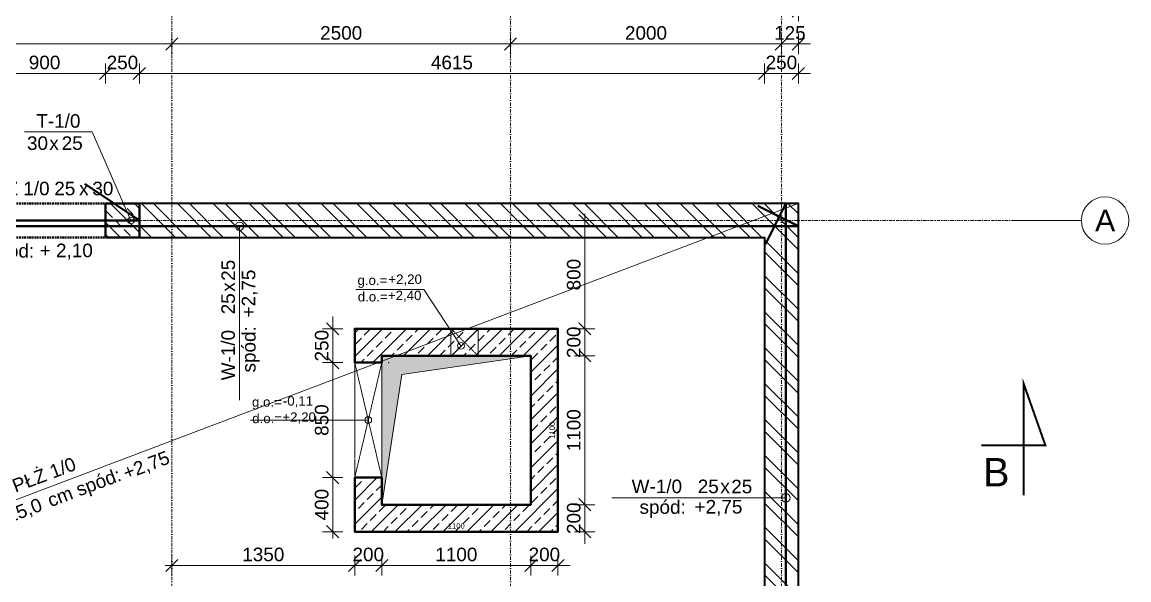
# Model space of a CAD drawing. Header units: millimetres. Extents: x 647 to 146539, y -131215 to 59.
# Drawn here: x 13402 to 21573, y -48052 to -43930 of the extents above; entities that cross this region are included whole.
import ezdxf
from ezdxf.enums import TextEntityAlignment as Align

# ---------------------------------------------------------------- set-up
doc = ezdxf.new("R2010")
doc.units = ezdxf.units.MM
for name, pattern in [('DASHDOT', [1, 0.5, -0.25, 0, -0.25]), ('DASHED', [0.75, 0.5, -0.25]), ('DASHED2', [0.375, 0.25, -0.125])]:
    doc.linetypes.add(name, pattern=pattern)
doc.layers.get('Defpoints').update_dxf_attribs({"color": 2, "lineweight": 50})
for name, color, linetype, lineweight in [('G-Bloki', 221, 'Continuous', 5), ('G-Cienka', 4, 'Continuous', 9), ('G-Elementy konstrukcyjne', 1, 'Continuous', 40), ('G-Kreskowanie', 9, 'Continuous', 5), ('G-Opisy', 2, 'Continuous', 18), ('G-Osie', 6, 'DASHDOT', 9), ('G-Otwory', 6, 'Continuous', 15), ('G-Przerywana', 8, 'DASHED', 15), ('G-Wymiary', 4, 'Continuous', 9), ('G-Ściana nośna', 3, 'Continuous', 35)]:
    doc.layers.add(name, color=color, linetype=linetype, lineweight=lineweight)
doc.layers.add('G-Bloki niewidoczna', color=7, linetype='Continuous', plot=False)
doc.styles.add('Arial-GG', font='arial.ttf')
doc.dimstyles.new('e-cad_1_50_[mm]', dxfattribs={"dimscale": 50, "dimtxt": 2, "dimasz": 1.8, "dimexe": 1.5, "dimexo": 0, "dimgap": 0.6, "dimtad": 1, "dimdec": 1, "dimrnd": 1, "dimtxsty": 'Arial-GG', "dimblk": 'OBLIQUE', "dimcen": 0, "dimdle": 1, "dimclrd": 4, "dimclre": 4, "dimclrt": 7, "dimadec": 1, "dimazin": 0, "dimtfac": 1, "dimtdec": 1, "dimtix": 1, "dimtmove": 0, "dimatfit": 2, "dimfxl": 1.5, "dimfxlon": 1, "dimlwd": -1, "dimlwe": -1, "dimarcsym": 0})
doc.dimstyles.new('W-1 do 50-GG mm', dxfattribs={"dimscale": 50, "dimtxt": 2, "dimasz": 1.8, "dimexe": 1.5, "dimexo": 0, "dimgap": 0.6, "dimtad": 1, "dimdec": 1, "dimrnd": 1, "dimtxsty": 'Arial-GG', "dimblk": 'OBLIQUE', "dimcen": 0, "dimdle": 1, "dimclrd": 4, "dimclre": 4, "dimclrt": 7, "dimadec": 1, "dimazin": 0, "dimtfac": 1, "dimtdec": 1, "dimtix": 1, "dimtmove": 0, "dimatfit": 2, "dimfxl": 1.5, "dimfxlon": 1, "dimlwd": -1, "dimlwe": -1, "dimarcsym": 0})

# ---------------------------------------------------------------- blocks, each defined once
blk = doc.blocks.new('*U126')
at = {"layer": 'G-Cienka', "ltscale": 0.8}
blk.add_lwpolyline([(490.2, 0), (0, 0)], dxfattribs=at)
blk.add_circle((665.2, 0), 175, dxfattribs=at)
at = {"layer": 'G-Opisy', "ltscale": 0.8, "style": 'Arial-GG'}
blk.add_attdef('OS', text='', height=160, dxfattribs=at).set_placement((681.9, 0), align=Align.MIDDLE_CENTER)
blk = doc.blocks.new('_Oblique')
at = {"color": 0, "linetype": 'ByBlock', "lineweight": -2}
blk.add_line((-0.5, -0.5), (0.5, 0.5), dxfattribs=at)
blk = doc.blocks.new('*D413')
at = {"layer": 'Defpoints', "color": 0, "ltscale": 2, "transparency": 16777216}
for p in [(11007.5, -43670.7), (20732.5, -49964.4), (10720.7, -52630.9), (9282.5, -52826.9), (11007.5, -54268.1)]:
    blk.add_point(p, dxfattribs=at)
at = {"layer": 'G-Wymiary', "color": 4, "ltscale": 2, "transparency": 16777216}
blk.add_arc((11007.5, -52395.7), 370.9, 194.03624, 270, dxfattribs=at)
at = {"layer": 'G-Wymiary', "color": 4, "ltscale": 2, "transparency": 16777216, "xscale": 90, "yscale": 90, "zscale": 90, "rotation": 104.0362434679265}
blk.add_blockref('_Oblique', (10647.7, -52485.6), dxfattribs=at)
at = {"layer": 'G-Wymiary', "color": 4, "ltscale": 2, "transparency": 16777216, "xscale": 90, "yscale": 90, "zscale": 90}
blk.add_blockref('_Oblique', (11007.5, -52766.6), dxfattribs=at)
at = {"layer": 'G-Wymiary', "color": 7, "ltscale": 2, "transparency": 16777216, "insert": (10834.7, -52617), "char_height": 100, "attachment_point": 5, "rotation": 322.01812, "style": 'Arial-GG'}
blk.add_mtext('76,0°', dxfattribs=at)
blk = doc.blocks.new('*D414')
at = {"layer": 'Defpoints', "color": 0, "ltscale": 2, "transparency": 16777216}
for p in [(17007.5, -43670.7), (20732.5, -49964.4), (17423.5, -51497), (9282.5, -52826.9), (17007.5, -54268.1)]:
    blk.add_point(p, dxfattribs=at)
at = {"layer": 'G-Wymiary', "color": 4, "ltscale": 2, "transparency": 16777216}
blk.add_arc((17007.5, -50895.7), 731.1, 270, 14.03624, dxfattribs=at)
at = {"layer": 'G-Wymiary', "color": 4, "ltscale": 2, "transparency": 16777216, "xscale": 90, "yscale": 90, "zscale": 90}
for p, rotation in [((17716.8, -50718.4), 104.0362434679266), ((17007.5, -51626.8), 180)]:
    blk.add_blockref('_Oblique', p, dxfattribs=dict(at, rotation=rotation))
at = {"layer": 'G-Wymiary', "color": 7, "ltscale": 2, "transparency": 16777216, "insert": (17512.8, -51290.2), "char_height": 100, "attachment_point": 5, "rotation": 52.01812, "style": 'Arial-GG'}
blk.add_mtext('104,0°', dxfattribs=at)
blk = doc.blocks.new('*D242')
at = {"layer": 'Defpoints', "color": 0, "ltscale": 2, "transparency": 16777216}
blk.add_point((188.2, 125), dxfattribs=at)
blk.add_point((188.2, 125), dxfattribs=at)
blk.add_point((188.2, 125), dxfattribs=at)
at = {"layer": 'G-Opisy', "color": 4, "ltscale": 2, "transparency": 16777216}
for p, q in [((-98, 780.9), (-598, 780.9)), ((188.2, 125), (-98, 780.9))]:
    blk.add_line(p, q, dxfattribs=at)
blk = doc.blocks.new('_None')
blk = doc.blocks.new('*U116')
at = {"layer": 'G-Opisy', "const_width": 15}
blk.add_lwpolyline([(0, -369.1), (0, 456.7), (160.8, 0), (-313, 0)], dxfattribs=at)
at = {"layer": 'G-Opisy', "style": 'Arial-GG'}
blk.add_attdef('OZNACZENIE_PRZEKROJU', text='', height=210, dxfattribs=at).set_placement((-201.9, -198.3, -15), align=Align.MIDDLE_CENTER)
blk = doc.blocks.new('*U236')
at = {"layer": 'G-Elementy konstrukcyjne', "linetype": 'DASHED2', "ltscale": 50}
for p, q in [((0, 250), (900, 250)), ((0, 0), (900, 0))]:
    blk.add_line(p, q, dxfattribs=at)
at = {"layer": 'G-Elementy konstrukcyjne', "ltscale": 200}
for p, q in [((0, 0), (0, 250)), ((900, 0), (900, 250))]:
    blk.add_line(p, q, dxfattribs=at)
blk.add_lwpolyline([(746.8, 395), (1150, 125), (-250, 125), (150, -145)], dxfattribs=at)
at = {"layer": 'G-Opisy', "ltscale": 2, "char_height": 100, "width": 463.906, "style": 'Arial-GG'}
for s, insert, attachment_point in [('x', (740.1, 311.7), 8), ('spód:', (373.6, -178.8), 9)]:
    blk.add_mtext(s, dxfattribs=dict(at, insert=insert, attachment_point=attachment_point))
at = {"layer": 'G-Opisy', "ltscale": 2, "style": 'Arial-GG'}
for tag, p in [('NAZWA', (487.3, 311.7)), ('SZE', (677.2, 311.7))]:
    blk.add_attdef(tag, text='', height=100, dxfattribs=at).set_placement(p, align=Align.RIGHT)
for tag, p in [('WYS', (802.7, 311.7)), ('SPOD', (414, -146))]:
    blk.add_attdef(tag, p, '', height=100, dxfattribs=at)
blk = doc.blocks.new('*D277')
at = {"layer": 'Defpoints', "color": 0, "ltscale": 2, "transparency": 16777216}
blk.add_point((100, 425), dxfattribs=at)
blk.add_point((100, 425), dxfattribs=at)
blk.add_point((100, 425), dxfattribs=at)
at = {"layer": 'G-Opisy', "color": 4, "ltscale": 2, "transparency": 16777216}
blk.add_line((-769.8, 425), (100, 425), dxfattribs=at)
blk = doc.blocks.new('*D275')
at = {"layer": 'Defpoints', "color": 0, "ltscale": 2, "transparency": 16777216}
blk.add_point((73.8, 74.1), dxfattribs=at)
blk.add_point((73.8, 74.1), dxfattribs=at)
blk.add_point((73.8, 74.1), dxfattribs=at)
at = {"layer": 'G-Opisy', "color": 4, "ltscale": 2, "transparency": 16777216}
for p, q in [((-201.5, 490.5), (-701.5, 490.5)), ((73.8, 74.1), (-201.5, 490.5))]:
    blk.add_line(p, q, dxfattribs=at)
blk = doc.blocks.new('*D228')
at = {"layer": 'Defpoints', "color": 0, "ltscale": 2, "transparency": 16777216}
for p in [(0, -1100), (1100, -1100), (1100, -1289.4)]:
    blk.add_point(p, dxfattribs=at)
at = {"layer": 'G-Bloki niewidoczna', "color": 1, "ltscale": 2, "transparency": 16777216, "insert": (550, -1257), "char_height": 40, "attachment_point": 5, "style": 'Arial-GG'}
blk.add_mtext('1100', dxfattribs=at)
blk = doc.blocks.new('*D229')
at = {"layer": 'Defpoints', "color": 0, "ltscale": 2, "transparency": 16777216}
for p in [(1100, 0), (1290.6, 0), (1100, -1100)]:
    blk.add_point(p, dxfattribs=at)
at = {"layer": 'G-Bloki niewidoczna', "color": 1, "ltscale": 2, "transparency": 16777216, "insert": (1258.2, -550), "char_height": 40, "attachment_point": 5, "rotation": 90, "style": 'Arial-GG'}
blk.add_mtext('1100', dxfattribs=at)
blk = doc.blocks.new('*U154')
at = {"layer": 'G-Cienka'}
blk.add_line((-33.1, 0), (-1285.5, 0), dxfattribs=at)
at = {"layer": 'G-Cienka', "ltscale": 2}
blk.add_line((0, 0), (-659.3, 0), dxfattribs=at)
at = {"layer": 'G-Elementy konstrukcyjne'}
blk.add_lwpolyline([(-150, 1874.7), (0, 2174.7), (0, -1075.3), (150, -775.3)], dxfattribs=at)
at = {"layer": 'G-Opisy'}
blk.add_circle((0, 0), 31, dxfattribs=at)
at = {"layer": 'G-Opisy', "color": 2, "char_height": 100, "width": 2920.171, "attachment_point": 1, "style": 'Arial-GG'}
for s, insert in [('\\pi967.79;x', (-1451.7, 134.3)), ('{\\fArial|b0|i0|c0|p34;\\W8.31154;   }\\P{\\fArial|b0|i0|c0|p34;\\W8.27463;   }spód: ', (-2044, 148.9))]:
    blk.add_mtext(s, dxfattribs=dict(at, insert=insert))
at = {"layer": 'G-Opisy', "ltscale": 2, "style": 'Arial-GG'}
for tag, p in [('NAZWA', (-766.3, 34.9)), ('SZE', (-495.4, 34.9))]:
    blk.add_attdef(tag, text='', height=100, dxfattribs=at).set_placement(p, align=Align.RIGHT)
for tag, p in [('WYS', (-403.4, 34.1)), ('SPOD', (-674.1, -115.7))]:
    blk.add_attdef(tag, p, '', height=100, dxfattribs=at)
blk = doc.blocks.new('*U155')
at = {"layer": 'G-Cienka'}
blk.add_line((-33.1, 0), (-1285.5, 0), dxfattribs=at)
at = {"layer": 'G-Cienka', "ltscale": 2}
blk.add_line((0, 0), (-659.3, 0), dxfattribs=at)
at = {"layer": 'G-Elementy konstrukcyjne'}
blk.add_lwpolyline([(-150, 3825), (0, 4125), (0, -4125), (150, -3825)], dxfattribs=at)
at = {"layer": 'G-Opisy'}
blk.add_circle((0, 0), 31, dxfattribs=at)
at = {"layer": 'G-Opisy', "color": 2, "char_height": 100, "width": 2920.171, "attachment_point": 1, "style": 'Arial-GG'}
for s, insert in [('\\pi967.79;x', (-1451.7, 134.3)), ('{\\fArial|b0|i0|c0|p34;\\W8.31154;   }\\P{\\fArial|b0|i0|c0|p34;\\W8.27463;   }spód: ', (-2044, 148.9))]:
    blk.add_mtext(s, dxfattribs=dict(at, insert=insert))
at = {"layer": 'G-Opisy', "ltscale": 2, "style": 'Arial-GG'}
for tag, p in [('NAZWA', (-766.3, 34.9)), ('SZE', (-495.4, 34.9))]:
    blk.add_attdef(tag, text='', height=100, dxfattribs=at).set_placement(p, align=Align.RIGHT)
for tag, p in [('WYS', (-403.4, 34.1)), ('SPOD', (-674.1, -115.7))]:
    blk.add_attdef(tag, p, '', height=100, dxfattribs=at)
blk = doc.blocks.new('*U223')
at = {"layer": 'G-Cienka'}
blk.add_line((8822, 0), (0, 0), dxfattribs=at)
at = {"layer": 'G-Opisy', "insert": (2892.3, -25.4), "char_height": 100, "width": 5302.625, "attachment_point": 5, "style": 'Arial-GG'}
blk.add_mtext('\\Pgr.         cm spód:', dxfattribs=at)
at = {"layer": 'G-Opisy', "ltscale": 2, "style": 'Arial-GG'}
for tag, p in [('NAZWA', (2904.4, 48.5)), ('GR', (2672.6, -144.4))]:
    blk.add_attdef(tag, text='', height=100, dxfattribs=at).set_placement(p, align=Align.CENTER)
at = {"layer": 'G-Opisy', "style": 'Arial-GG'}
blk.add_attdef('SPOD', (3458.5, -151.5), '', height=100, dxfattribs=at)
blk = doc.blocks.new('*D424')
at = {"layer": 'Defpoints', "color": 0, "ltscale": 2, "transparency": 16777216}
for p in [(14507.5, -44091.1), (11007.5, -45270.7), (14507.5, -45270.7)]:
    blk.add_point(p, dxfattribs=at)
at = {"layer": 'G-Wymiary', "color": 4, "ltscale": 2, "transparency": 16777216}
for p, q in [((11007.5, -44166.1), (11007.5, -44016.1)), ((14507.5, -44166.1), (14507.5, -44016.1)), ((10957.5, -44091.1), (14557.5, -44091.1))]:
    blk.add_line(p, q, dxfattribs=at)
at = {"layer": 'G-Wymiary', "color": 4, "ltscale": 2, "transparency": 16777216, "xscale": 90, "yscale": 90, "zscale": 90, "rotation": 180}
blk.add_blockref('_Oblique', (11007.5, -44091.1), dxfattribs=at)
at = {"layer": 'G-Wymiary', "color": 4, "ltscale": 2, "transparency": 16777216, "xscale": 90, "yscale": 90, "zscale": 90}
blk.add_blockref('_Oblique', (14507.5, -44091.1), dxfattribs=at)
at = {"layer": 'G-Wymiary', "color": 7, "ltscale": 2, "transparency": 16777216, "insert": (12757.5, -44010), "char_height": 100, "attachment_point": 5, "style": 'Arial-GG'}
blk.add_mtext('3500', dxfattribs=at)
blk = doc.blocks.new('*D425')
at = {"layer": 'Defpoints', "color": 0, "ltscale": 2, "transparency": 16777216}
for p in [(17007.5, -44091.1), (14507.5, -45270.7), (17007.5, -45270.7)]:
    blk.add_point(p, dxfattribs=at)
at = {"layer": 'G-Wymiary', "color": 4, "ltscale": 2, "transparency": 16777216}
for p, q in [((14507.5, -44166.1), (14507.5, -44016.1)), ((17007.5, -44166.1), (17007.5, -44016.1)), ((14457.5, -44091.1), (17057.5, -44091.1))]:
    blk.add_line(p, q, dxfattribs=at)
at = {"layer": 'G-Wymiary', "color": 4, "ltscale": 2, "transparency": 16777216, "xscale": 90, "yscale": 90, "zscale": 90, "rotation": 180}
blk.add_blockref('_Oblique', (14507.5, -44091.1), dxfattribs=at)
at = {"layer": 'G-Wymiary', "color": 4, "ltscale": 2, "transparency": 16777216, "xscale": 90, "yscale": 90, "zscale": 90}
blk.add_blockref('_Oblique', (17007.5, -44091.1), dxfattribs=at)
at = {"layer": 'G-Wymiary', "color": 7, "ltscale": 2, "transparency": 16777216, "insert": (15757.5, -44010), "char_height": 100, "attachment_point": 5, "style": 'Arial-GG'}
blk.add_mtext('2500', dxfattribs=at)
blk = doc.blocks.new('*D426')
at = {"layer": 'Defpoints', "color": 0, "ltscale": 2, "transparency": 16777216}
for p in [(19007.5, -44091.1), (17007.5, -45270.7), (19007.5, -45270.7)]:
    blk.add_point(p, dxfattribs=at)
at = {"layer": 'G-Wymiary', "color": 4, "ltscale": 2, "transparency": 16777216}
for p, q in [((17007.5, -44166.1), (17007.5, -44016.1)), ((19007.5, -44166.1), (19007.5, -44016.1)), ((16957.5, -44091.1), (19057.5, -44091.1))]:
    blk.add_line(p, q, dxfattribs=at)
at = {"layer": 'G-Wymiary', "color": 4, "ltscale": 2, "transparency": 16777216, "xscale": 90, "yscale": 90, "zscale": 90, "rotation": 180}
blk.add_blockref('_Oblique', (17007.5, -44091.1), dxfattribs=at)
at = {"layer": 'G-Wymiary', "color": 4, "ltscale": 2, "transparency": 16777216, "xscale": 90, "yscale": 90, "zscale": 90}
blk.add_blockref('_Oblique', (19007.5, -44091.1), dxfattribs=at)
at = {"layer": 'G-Wymiary', "color": 7, "ltscale": 2, "transparency": 16777216, "insert": (18007.5, -44010), "char_height": 100, "attachment_point": 5, "style": 'Arial-GG'}
blk.add_mtext('2000', dxfattribs=at)
blk = doc.blocks.new('*D427')
at = {"layer": 'Defpoints', "color": 0, "ltscale": 2, "transparency": 16777216}
for p in [(19132.5, -44091.1), (19007.5, -45270.7), (19132.5, -45270.7)]:
    blk.add_point(p, dxfattribs=at)
at = {"layer": 'G-Wymiary', "color": 4, "ltscale": 2, "transparency": 16777216}
for p, q in [((19007.5, -44166.1), (19007.5, -44016.1)), ((19132.5, -44166.1), (19132.5, -44016.1)), ((19007.5, -44091.1), (18917.5, -44091.1)), ((19007.5, -44091.1), (19132.5, -44091.1)), ((19132.5, -44091.1), (19222.5, -44091.1))]:
    blk.add_line(p, q, dxfattribs=at)
at = {"layer": 'G-Wymiary', "color": 4, "ltscale": 2, "transparency": 16777216, "xscale": 90, "yscale": 90, "zscale": 90}
blk.add_blockref('_Oblique', (19007.5, -44091.1), dxfattribs=at)
at = {"layer": 'G-Wymiary', "color": 4, "ltscale": 2, "transparency": 16777216, "xscale": 90, "yscale": 90, "zscale": 90, "rotation": 180}
blk.add_blockref('_Oblique', (19132.5, -44091.1), dxfattribs=at)
at = {"layer": 'G-Wymiary', "color": 7, "ltscale": 2, "transparency": 16777216, "insert": (19070, -44010), "char_height": 100, "attachment_point": 5, "style": 'Arial-GG'}
blk.add_mtext('125', dxfattribs=at)
blk = doc.blocks.new('*D430')
at = {"layer": 'Defpoints', "color": 0, "ltscale": 2, "transparency": 16777216}
for p in [(14017.5, -44309.4), (13117.5, -45270.7), (14017.5, -45270.7)]:
    blk.add_point(p, dxfattribs=at)
at = {"layer": 'G-Wymiary', "color": 4, "ltscale": 2, "transparency": 16777216}
for p, q in [((13117.5, -44384.4), (13117.5, -44234.4)), ((14017.5, -44384.4), (14017.5, -44234.4)), ((13067.5, -44309.4), (14067.5, -44309.4))]:
    blk.add_line(p, q, dxfattribs=at)
at = {"layer": 'G-Wymiary', "color": 4, "ltscale": 2, "transparency": 16777216, "xscale": 90, "yscale": 90, "zscale": 90, "rotation": 180}
blk.add_blockref('_Oblique', (13117.5, -44309.4), dxfattribs=at)
at = {"layer": 'G-Wymiary', "color": 4, "ltscale": 2, "transparency": 16777216, "xscale": 90, "yscale": 90, "zscale": 90}
blk.add_blockref('_Oblique', (14017.5, -44309.4), dxfattribs=at)
at = {"layer": 'G-Wymiary', "color": 7, "ltscale": 2, "transparency": 16777216, "insert": (13567.5, -44228.3), "char_height": 100, "attachment_point": 5, "style": 'Arial-GG'}
blk.add_mtext('900', dxfattribs=at)
blk = doc.blocks.new('*D431')
at = {"layer": 'Defpoints', "color": 0, "ltscale": 2, "transparency": 16777216}
for p in [(14267.5, -44309.4), (14017.5, -45270.7), (14267.5, -45270.7)]:
    blk.add_point(p, dxfattribs=at)
at = {"layer": 'G-Wymiary', "color": 4, "ltscale": 2, "transparency": 16777216}
for p, q in [((14017.5, -44384.4), (14017.5, -44234.4)), ((14267.5, -44384.4), (14267.5, -44234.4)), ((14017.5, -44309.4), (13927.5, -44309.4)), ((14017.5, -44309.4), (14267.5, -44309.4)), ((14267.5, -44309.4), (14357.5, -44309.4))]:
    blk.add_line(p, q, dxfattribs=at)
at = {"layer": 'G-Wymiary', "color": 4, "ltscale": 2, "transparency": 16777216, "xscale": 90, "yscale": 90, "zscale": 90}
blk.add_blockref('_Oblique', (14017.5, -44309.4), dxfattribs=at)
at = {"layer": 'G-Wymiary', "color": 4, "ltscale": 2, "transparency": 16777216, "xscale": 90, "yscale": 90, "zscale": 90, "rotation": 180}
blk.add_blockref('_Oblique', (14267.5, -44309.4), dxfattribs=at)
at = {"layer": 'G-Wymiary', "color": 7, "ltscale": 2, "transparency": 16777216, "insert": (14142.5, -44228.3), "char_height": 100, "attachment_point": 5, "style": 'Arial-GG'}
blk.add_mtext('250', dxfattribs=at)
blk = doc.blocks.new('*D432')
at = {"layer": 'Defpoints', "color": 0, "ltscale": 2, "transparency": 16777216}
for p in [(18882.5, -44309.4), (14267.5, -45270.7), (18882.5, -45520.7)]:
    blk.add_point(p, dxfattribs=at)
at = {"layer": 'G-Wymiary', "color": 4, "ltscale": 2, "transparency": 16777216}
for p, q in [((14267.5, -44384.4), (14267.5, -44234.4)), ((18882.5, -44384.4), (18882.5, -44234.4)), ((14217.5, -44309.4), (18932.5, -44309.4))]:
    blk.add_line(p, q, dxfattribs=at)
at = {"layer": 'G-Wymiary', "color": 4, "ltscale": 2, "transparency": 16777216, "xscale": 90, "yscale": 90, "zscale": 90, "rotation": 180}
blk.add_blockref('_Oblique', (14267.5, -44309.4), dxfattribs=at)
at = {"layer": 'G-Wymiary', "color": 4, "ltscale": 2, "transparency": 16777216, "xscale": 90, "yscale": 90, "zscale": 90}
blk.add_blockref('_Oblique', (18882.5, -44309.4), dxfattribs=at)
at = {"layer": 'G-Wymiary', "color": 7, "ltscale": 2, "transparency": 16777216, "insert": (16575, -44228.3), "char_height": 100, "attachment_point": 5, "style": 'Arial-GG'}
blk.add_mtext('4615', dxfattribs=at)
blk = doc.blocks.new('*D433')
at = {"layer": 'Defpoints', "color": 0, "ltscale": 2, "transparency": 16777216}
for p in [(19132.5, -44309.4), (19132.5, -45270.7), (18882.5, -45520.7)]:
    blk.add_point(p, dxfattribs=at)
at = {"layer": 'G-Wymiary', "color": 4, "ltscale": 2, "transparency": 16777216}
for p, q in [((18882.5, -44384.4), (18882.5, -44234.4)), ((19132.5, -44384.4), (19132.5, -44234.4)), ((18882.5, -44309.4), (18792.5, -44309.4)), ((18882.5, -44309.4), (19132.5, -44309.4)), ((19132.5, -44309.4), (19222.5, -44309.4))]:
    blk.add_line(p, q, dxfattribs=at)
at = {"layer": 'G-Wymiary', "color": 4, "ltscale": 2, "transparency": 16777216, "xscale": 90, "yscale": 90, "zscale": 90}
blk.add_blockref('_Oblique', (18882.5, -44309.4), dxfattribs=at)
at = {"layer": 'G-Wymiary', "color": 4, "ltscale": 2, "transparency": 16777216, "xscale": 90, "yscale": 90, "zscale": 90, "rotation": 180}
blk.add_blockref('_Oblique', (19132.5, -44309.4), dxfattribs=at)
at = {"layer": 'G-Wymiary', "color": 7, "ltscale": 2, "transparency": 16777216, "insert": (19007.5, -44228.3), "char_height": 100, "attachment_point": 5, "style": 'Arial-GG'}
blk.add_mtext('250', dxfattribs=at)
blk = doc.blocks.new('*D434')
at = {"layer": 'Defpoints', "color": 0, "ltscale": 2, "transparency": 16777216}
for p in [(19132.5, -43847.3), (10882.5, -45270.7), (19132.5, -45270.7)]:
    blk.add_point(p, dxfattribs=at)
at = {"layer": 'G-Wymiary', "color": 4, "ltscale": 2, "transparency": 16777216}
for p, q in [((10882.5, -43922.3), (10882.5, -43772.3)), ((19132.5, -43922.3), (19132.5, -43772.3)), ((10832.5, -43847.3), (19182.5, -43847.3))]:
    blk.add_line(p, q, dxfattribs=at)
at = {"layer": 'G-Wymiary', "color": 4, "ltscale": 2, "transparency": 16777216, "xscale": 90, "yscale": 90, "zscale": 90, "rotation": 180}
blk.add_blockref('_Oblique', (10882.5, -43847.3), dxfattribs=at)
at = {"layer": 'G-Wymiary', "color": 4, "ltscale": 2, "transparency": 16777216, "xscale": 90, "yscale": 90, "zscale": 90}
blk.add_blockref('_Oblique', (19132.5, -43847.3), dxfattribs=at)
at = {"layer": 'G-Wymiary', "color": 7, "ltscale": 2, "transparency": 16777216, "insert": (15007.5, -43766.3), "char_height": 100, "attachment_point": 5, "style": 'Arial-GG'}
blk.add_mtext('8250', dxfattribs=at)
blk = doc.blocks.new('*D446')
at = {"layer": 'Defpoints', "color": 0, "ltscale": 2, "transparency": 16777216}
for p in [(15857.5, -47695.7), (14507.5, -47758), (15857.5, -47945.2)]:
    blk.add_point(p, dxfattribs=at)
at = {"layer": 'G-Wymiary', "color": 4, "ltscale": 2, "transparency": 16777216}
for p, q in [((14507.5, -47870.2), (14507.5, -48020.2)), ((15857.5, -47870.2), (15857.5, -48020.2)), ((14457.5, -47945.2), (15907.5, -47945.2))]:
    blk.add_line(p, q, dxfattribs=at)
at = {"layer": 'G-Wymiary', "color": 4, "ltscale": 2, "transparency": 16777216, "xscale": 90, "yscale": 90, "zscale": 90, "rotation": 180}
blk.add_blockref('_Oblique', (14507.5, -47945.2), dxfattribs=at)
at = {"layer": 'G-Wymiary', "color": 4, "ltscale": 2, "transparency": 16777216, "xscale": 90, "yscale": 90, "zscale": 90}
blk.add_blockref('_Oblique', (15857.5, -47945.2), dxfattribs=at)
at = {"layer": 'G-Wymiary', "color": 7, "ltscale": 2, "transparency": 16777216, "insert": (15182.5, -47864.1), "char_height": 100, "attachment_point": 5, "style": 'Arial-GG'}
blk.add_mtext('1350', dxfattribs=at)
blk = doc.blocks.new('*D447')
at = {"layer": 'Defpoints', "color": 0, "ltscale": 2, "transparency": 16777216}
for p in [(16057.5, -47495.7), (15857.5, -47695.7), (16057.5, -47945.2)]:
    blk.add_point(p, dxfattribs=at)
at = {"layer": 'G-Wymiary', "color": 4, "ltscale": 2, "transparency": 16777216}
for p, q in [((15857.5, -47870.2), (15857.5, -48020.2)), ((16057.5, -47870.2), (16057.5, -48020.2)), ((15857.5, -47945.2), (15767.5, -47945.2)), ((15857.5, -47945.2), (16057.5, -47945.2)), ((16057.5, -47945.2), (16147.5, -47945.2))]:
    blk.add_line(p, q, dxfattribs=at)
at = {"layer": 'G-Wymiary', "color": 4, "ltscale": 2, "transparency": 16777216, "xscale": 90, "yscale": 90, "zscale": 90}
blk.add_blockref('_Oblique', (15857.5, -47945.2), dxfattribs=at)
at = {"layer": 'G-Wymiary', "color": 4, "ltscale": 2, "transparency": 16777216, "xscale": 90, "yscale": 90, "zscale": 90, "rotation": 180}
blk.add_blockref('_Oblique', (16057.5, -47945.2), dxfattribs=at)
at = {"layer": 'G-Wymiary', "color": 7, "ltscale": 2, "transparency": 16777216, "insert": (15957.5, -47864.1), "char_height": 100, "attachment_point": 5, "style": 'Arial-GG'}
blk.add_mtext('200', dxfattribs=at)
blk = doc.blocks.new('*D448')
at = {"layer": 'Defpoints', "color": 0, "ltscale": 2, "transparency": 16777216}
for p in [(16057.5, -47495.7), (17157.5, -47495.7), (17157.5, -47945.2)]:
    blk.add_point(p, dxfattribs=at)
at = {"layer": 'G-Wymiary', "color": 4, "ltscale": 2, "transparency": 16777216}
for p, q in [((16057.5, -47870.2), (16057.5, -48020.2)), ((17157.5, -47870.2), (17157.5, -48020.2)), ((16007.5, -47945.2), (17207.5, -47945.2))]:
    blk.add_line(p, q, dxfattribs=at)
at = {"layer": 'G-Wymiary', "color": 4, "ltscale": 2, "transparency": 16777216, "xscale": 90, "yscale": 90, "zscale": 90, "rotation": 180}
blk.add_blockref('_Oblique', (16057.5, -47945.2), dxfattribs=at)
at = {"layer": 'G-Wymiary', "color": 4, "ltscale": 2, "transparency": 16777216, "xscale": 90, "yscale": 90, "zscale": 90}
blk.add_blockref('_Oblique', (17157.5, -47945.2), dxfattribs=at)
at = {"layer": 'G-Wymiary', "color": 7, "ltscale": 2, "transparency": 16777216, "insert": (16607.5, -47864.1), "char_height": 100, "attachment_point": 5, "style": 'Arial-GG'}
blk.add_mtext('1100', dxfattribs=at)
blk = doc.blocks.new('*D449')
at = {"layer": 'Defpoints', "color": 0, "ltscale": 2, "transparency": 16777216}
for p in [(17157.5, -47495.7), (17357.5, -47695.7), (17357.5, -47945.2)]:
    blk.add_point(p, dxfattribs=at)
at = {"layer": 'G-Wymiary', "color": 4, "ltscale": 2, "transparency": 16777216}
for p, q in [((17157.5, -47870.2), (17157.5, -48020.2)), ((17357.5, -47870.2), (17357.5, -48020.2)), ((17157.5, -47945.2), (17067.5, -47945.2)), ((17157.5, -47945.2), (17357.5, -47945.2)), ((17357.5, -47945.2), (17447.5, -47945.2))]:
    blk.add_line(p, q, dxfattribs=at)
at = {"layer": 'G-Wymiary', "color": 4, "ltscale": 2, "transparency": 16777216, "xscale": 90, "yscale": 90, "zscale": 90}
blk.add_blockref('_Oblique', (17157.5, -47945.2), dxfattribs=at)
at = {"layer": 'G-Wymiary', "color": 4, "ltscale": 2, "transparency": 16777216, "xscale": 90, "yscale": 90, "zscale": 90, "rotation": 180}
blk.add_blockref('_Oblique', (17357.5, -47945.2), dxfattribs=at)
at = {"layer": 'G-Wymiary', "color": 7, "ltscale": 2, "transparency": 16777216, "insert": (17257.5, -47864.1), "char_height": 100, "attachment_point": 5, "style": 'Arial-GG'}
blk.add_mtext('200', dxfattribs=at)
blk = doc.blocks.new('*D450')
at = {"layer": 'Defpoints', "color": 0, "ltscale": 2, "transparency": 16777216}
for p in [(17157.5, -47495.7), (17555.8, -47495.7), (17357.5, -47695.7)]:
    blk.add_point(p, dxfattribs=at)
at = {"layer": 'G-Wymiary', "color": 4, "ltscale": 2, "transparency": 16777216}
for p, q in [((17555.8, -47495.7), (17555.8, -47405.7)), ((17480.8, -47495.7), (17630.8, -47495.7)), ((17555.8, -47695.7), (17555.8, -47495.7)), ((17480.8, -47695.7), (17630.8, -47695.7)), ((17555.8, -47695.7), (17555.8, -47785.7))]:
    blk.add_line(p, q, dxfattribs=at)
at = {"layer": 'G-Wymiary', "color": 4, "ltscale": 2, "transparency": 16777216, "xscale": 90, "yscale": 90, "zscale": 90}
for p, rotation in [((17555.8, -47495.7), 270), ((17555.8, -47695.7), 90)]:
    blk.add_blockref('_Oblique', p, dxfattribs=dict(at, rotation=rotation))
at = {"layer": 'G-Wymiary', "color": 7, "ltscale": 2, "transparency": 16777216, "insert": (17474.7, -47595.7), "char_height": 100, "attachment_point": 5, "rotation": 90, "style": 'Arial-GG'}
blk.add_mtext('200', dxfattribs=at)
blk = doc.blocks.new('*D451')
at = {"layer": 'Defpoints', "color": 0, "ltscale": 2, "transparency": 16777216}
for p in [(17157.5, -46395.7), (17555.8, -46395.7), (17157.5, -47495.7)]:
    blk.add_point(p, dxfattribs=at)
at = {"layer": 'G-Wymiary', "color": 4, "ltscale": 2, "transparency": 16777216}
for p, q in [((17480.8, -46395.7), (17630.8, -46395.7)), ((17555.8, -47545.7), (17555.8, -46345.7)), ((17480.8, -47495.7), (17630.8, -47495.7))]:
    blk.add_line(p, q, dxfattribs=at)
at = {"layer": 'G-Wymiary', "color": 4, "ltscale": 2, "transparency": 16777216, "xscale": 90, "yscale": 90, "zscale": 90}
for p, rotation in [((17555.8, -46395.7), 90), ((17555.8, -47495.7), 270)]:
    blk.add_blockref('_Oblique', p, dxfattribs=dict(at, rotation=rotation))
at = {"layer": 'G-Wymiary', "color": 7, "ltscale": 2, "transparency": 16777216, "insert": (17474.7, -46945.7), "char_height": 100, "attachment_point": 5, "rotation": 90, "style": 'Arial-GG'}
blk.add_mtext('1100', dxfattribs=at)
blk = doc.blocks.new('*D452')
at = {"layer": 'Defpoints', "color": 0, "ltscale": 2, "transparency": 16777216}
for p in [(17357.5, -46195.7), (17555.8, -46195.7), (17157.5, -46395.7)]:
    blk.add_point(p, dxfattribs=at)
at = {"layer": 'G-Wymiary', "color": 4, "ltscale": 2, "transparency": 16777216}
for p, q in [((17555.8, -46195.7), (17555.8, -46105.7)), ((17480.8, -46195.7), (17630.8, -46195.7)), ((17555.8, -46395.7), (17555.8, -46195.7)), ((17480.8, -46395.7), (17630.8, -46395.7)), ((17555.8, -46395.7), (17555.8, -46485.7))]:
    blk.add_line(p, q, dxfattribs=at)
at = {"layer": 'G-Wymiary', "color": 4, "ltscale": 2, "transparency": 16777216, "xscale": 90, "yscale": 90, "zscale": 90}
for p, rotation in [((17555.8, -46195.7), 270), ((17555.8, -46395.7), 90)]:
    blk.add_blockref('_Oblique', p, dxfattribs=dict(at, rotation=rotation))
at = {"layer": 'G-Wymiary', "color": 7, "ltscale": 2, "transparency": 16777216, "insert": (17474.7, -46295.7), "char_height": 100, "attachment_point": 5, "rotation": 90, "style": 'Arial-GG'}
blk.add_mtext('200', dxfattribs=at)
blk = doc.blocks.new('*D453')
at = {"layer": 'Defpoints', "color": 0, "ltscale": 2, "transparency": 16777216}
for p in [(17004.6, -45395.7), (17555.8, -45395.7), (17357.5, -46195.7)]:
    blk.add_point(p, dxfattribs=at)
at = {"layer": 'G-Wymiary', "color": 4, "ltscale": 2, "transparency": 16777216}
for p, q in [((17555.8, -46245.7), (17555.8, -45345.7)), ((17480.8, -45395.7), (17630.8, -45395.7)), ((17480.8, -46195.7), (17630.8, -46195.7))]:
    blk.add_line(p, q, dxfattribs=at)
at = {"layer": 'G-Wymiary', "color": 4, "ltscale": 2, "transparency": 16777216, "xscale": 90, "yscale": 90, "zscale": 90}
for p, rotation in [((17555.8, -45395.7), 90), ((17555.8, -46195.7), 270)]:
    blk.add_blockref('_Oblique', p, dxfattribs=dict(at, rotation=rotation))
at = {"layer": 'G-Wymiary', "color": 7, "ltscale": 2, "transparency": 16777216, "insert": (17474.7, -45795.7), "char_height": 100, "attachment_point": 5, "rotation": 90, "style": 'Arial-GG'}
blk.add_mtext('800', dxfattribs=at)
blk = doc.blocks.new('*D454')
at = {"layer": 'Defpoints', "color": 0, "ltscale": 2, "transparency": 16777216}
for p in [(15695, -47295.7), (15857.5, -47295.7), (15857.5, -47695.7)]:
    blk.add_point(p, dxfattribs=at)
at = {"layer": 'G-Wymiary', "color": 4, "ltscale": 2, "transparency": 16777216}
for p, q in [((15770, -47295.7), (15620, -47295.7)), ((15695, -47745.7), (15695, -47245.7)), ((15770, -47695.7), (15620, -47695.7))]:
    blk.add_line(p, q, dxfattribs=at)
at = {"layer": 'G-Wymiary', "color": 4, "ltscale": 2, "transparency": 16777216, "xscale": 90, "yscale": 90, "zscale": 90}
for p, rotation in [((15695, -47295.7), 90), ((15695, -47695.7), 270)]:
    blk.add_blockref('_Oblique', p, dxfattribs=dict(at, rotation=rotation))
at = {"layer": 'G-Wymiary', "color": 7, "ltscale": 2, "transparency": 16777216, "insert": (15613.9, -47495.7), "char_height": 100, "attachment_point": 5, "rotation": 90, "style": 'Arial-GG'}
blk.add_mtext('400', dxfattribs=at)
blk = doc.blocks.new('*D455')
at = {"layer": 'Defpoints', "color": 0, "ltscale": 2, "transparency": 16777216}
for p in [(15695, -46445.7), (15857.5, -46445.7), (15857.5, -47295.7)]:
    blk.add_point(p, dxfattribs=at)
at = {"layer": 'G-Wymiary', "color": 4, "ltscale": 2, "transparency": 16777216}
for p, q in [((15695, -47345.7), (15695, -46395.7)), ((15770, -46445.7), (15620, -46445.7)), ((15770, -47295.7), (15620, -47295.7))]:
    blk.add_line(p, q, dxfattribs=at)
at = {"layer": 'G-Wymiary', "color": 4, "ltscale": 2, "transparency": 16777216, "xscale": 90, "yscale": 90, "zscale": 90}
for p, rotation in [((15695, -46445.7), 90), ((15695, -47295.7), 270)]:
    blk.add_blockref('_Oblique', p, dxfattribs=dict(at, rotation=rotation))
at = {"layer": 'G-Wymiary', "color": 7, "ltscale": 2, "transparency": 16777216, "insert": (15613.9, -46870.7), "char_height": 100, "attachment_point": 5, "rotation": 90, "style": 'Arial-GG'}
blk.add_mtext('850', dxfattribs=at)
blk = doc.blocks.new('*D456')
at = {"layer": 'Defpoints', "color": 0, "ltscale": 2, "transparency": 16777216}
for p in [(15695, -46195.7), (15857.5, -46195.7), (15857.5, -46445.7)]:
    blk.add_point(p, dxfattribs=at)
at = {"layer": 'G-Wymiary', "color": 4, "ltscale": 2, "transparency": 16777216}
for p, q in [((15695, -46195.7), (15695, -46105.7)), ((15770, -46195.7), (15620, -46195.7)), ((15695, -46445.7), (15695, -46195.7)), ((15770, -46445.7), (15620, -46445.7)), ((15695, -46445.7), (15695, -46535.7))]:
    blk.add_line(p, q, dxfattribs=at)
at = {"layer": 'G-Wymiary', "color": 4, "ltscale": 2, "transparency": 16777216, "xscale": 90, "yscale": 90, "zscale": 90}
for p, rotation in [((15695, -46195.7), 270), ((15695, -46445.7), 90)]:
    blk.add_blockref('_Oblique', p, dxfattribs=dict(at, rotation=rotation))
at = {"layer": 'G-Wymiary', "color": 7, "ltscale": 2, "transparency": 16777216, "insert": (15613.9, -46320.7), "char_height": 100, "attachment_point": 5, "rotation": 90, "style": 'Arial-GG'}
blk.add_mtext('250', dxfattribs=at)
blk = doc.blocks.new('*U241')
at = {"layer": 'G-Kreskowanie', "ltscale": 2}
h = blk.add_hatch(dxfattribs=at)
h.set_pattern_fill('ANSI33', color=256, scale=500, angle=90)
h.set_pattern_definition([(135, (125, 125), (-88.39, -88.39), []), (135, (125, 213.39), (-88.39, -88.39), [62.5, -31.25])])
h.paths.add_polyline_path([(0, 0), (250, 0), (250, 250), (0, 250)])
at = {"ltscale": 2}
blk.add_point((188.18, 176.21), dxfattribs=at)
at = {"layer": 'G-Cienka', "ltscale": 0.8}
blk.add_circle((188.18, 125), 25, dxfattribs=at)
at = {"layer": 'G-Elementy konstrukcyjne', "ltscale": 2}
blk.add_lwpolyline([(0, 0), (250, 0), (250, 250), (0, 250)], close=True, dxfattribs=at)
at = {"layer": 'G-Opisy', "ltscale": 0.8, "insert": (-380.01, 646.49), "char_height": 100, "width": 73.3551, "attachment_point": 8, "style": 'Arial-GG'}
blk.add_mtext('x', dxfattribs=at)
at = {"layer": 'G-Opisy', "ltscale": 0.8, "style": 'Arial-GG'}
blk.add_attdef('NAZWA', text='', height=100, dxfattribs=at).set_placement((-348, 780.89), align=Align.BOTTOM_CENTER)
blk.add_attdef('SZE', text='', height=100, dxfattribs=at).set_placement((-424.5, 616.89), align=Align.BOTTOM_RIGHT)
blk.add_attdef('WYS', text='', height=100, dxfattribs=at).set_placement((-323.41, 616.89), align=Align.BOTTOM_LEFT)
at = {"layer": 'G-Opisy', "ltscale": 2}
dim = blk.add_linear_dim(base=(188.18, 125), p1=(188.18, 125), p2=(188.18, 125), text=' ', dimstyle='e-cad_1_50_[mm]', override={"dimscale": 50, "dimasz": 0, "dimgap": 5, "dimblk1": 'None', "dimblk2": 'None', "dimsah": 1, "dimdle": 6, "dimse1": 1, "dimse2": 1, "dimsd1": 1, "dimtmove": 1}, dxfattribs=at)
dim.commit()
dim.dimension.update_dxf_attribs({"geometry": '*D242', "text_midpoint": (-348, 780.89), "dimtype": 128})
blk = doc.blocks.new('*U276')
at = {"ltscale": 2}
blk.add_point((100, 425), dxfattribs=at)
at = {"layer": 'G-Cienka', "ltscale": 0.8}
blk.add_circle((100, 425), 25, dxfattribs=at)
at = {"layer": 'G-Przerywana', "ltscale": 10}
blk.add_lwpolyline([(0, 0), (200, 0), (200, 850), (0, 850)], close=True, dxfattribs=at)
for points in [[(0, 850), (200, 0)], [(0, 0), (200, 850)]]:
    blk.add_lwpolyline(points, dxfattribs=at)
at = {"layer": 'G-Opisy', "ltscale": 2, "char_height": 70, "width": 390.8195, "attachment_point": 3, "style": 'Arial-GG'}
for s, insert in [('g.o.=', (-538.24, 593.97)), ('d.o.=', (-536.31, 472.5))]:
    blk.add_mtext(s, dxfattribs=dict(at, insert=insert))
at = {"layer": 'G-Opisy', "ltscale": 2, "style": 'Arial-GG'}
for tag, p in [('RZEDNA_G', (-530.51, 601.76)), ('RZEDNA_D', (-534.07, 482.21))]:
    blk.add_attdef(tag, text='', height=70, dxfattribs=at).set_placement(p, align=Align.TOP_LEFT)
at = {"layer": 'G-Opisy', "ltscale": 2}
dim = blk.add_linear_dim(base=(100, 425), p1=(100, 425), p2=(100, 425), text=' ', dimstyle='e-cad_1_50_[mm]', override={"dimscale": 50, "dimasz": 0, "dimgap": 5, "dimblk1": 'None', "dimblk2": 'None', "dimsah": 1, "dimdle": 6, "dimse1": 1, "dimse2": 1, "dimsd1": 1, "dimtmove": 1}, dxfattribs=at)
dim.commit()
dim.dimension.update_dxf_attribs({"geometry": '*D277', "text_midpoint": (-519.83, 491.11), "dimtype": 128})
blk = doc.blocks.new('*U274')
at = {"ltscale": 2}
blk.add_point((100, 100), dxfattribs=at)
at = {"layer": 'G-Cienka', "ltscale": 0.8}
blk.add_circle((73.77, 74.07), 25, dxfattribs=at)
at = {"layer": 'G-Przerywana', "ltscale": 10}
blk.add_lwpolyline([(0, 0), (200, 0), (200, 200), (0, 200)], close=True, dxfattribs=at)
for points in [[(0, 200), (200, 0)], [(0, 0), (200, 200)]]:
    blk.add_lwpolyline(points, dxfattribs=at)
at = {"layer": 'G-Opisy', "ltscale": 2, "char_height": 70, "width": 390.8195, "attachment_point": 3, "style": 'Arial-GG'}
for s, insert in [('g.o.=', (-469.86, 593.32)), ('d.o.=', (-467.93, 471.85))]:
    blk.add_mtext(s, dxfattribs=dict(at, insert=insert))
at = {"layer": 'G-Opisy', "ltscale": 2, "style": 'Arial-GG'}
for tag, p in [('RZEDNA_G', (-462.13, 601.1)), ('RZEDNA_D', (-465.69, 481.55))]:
    blk.add_attdef(tag, text='', height=70, dxfattribs=at).set_placement(p, align=Align.TOP_LEFT)
at = {"layer": 'G-Opisy', "ltscale": 2}
dim = blk.add_linear_dim(base=(73.77, 74.07), p1=(73.77, 74.07), p2=(73.77, 74.07), text=' ', dimstyle='e-cad_1_50_[mm]', override={"dimscale": 50, "dimasz": 0, "dimgap": 5, "dimblk1": 'None', "dimblk2": 'None', "dimsah": 1, "dimdle": 6, "dimse1": 1, "dimse2": 1, "dimsd1": 1, "dimtmove": 1}, dxfattribs=at)
dim.commit()
dim.dimension.update_dxf_attribs({"geometry": '*D275', "text_midpoint": (-451.45, 490.46), "dimtype": 128})
blk = doc.blocks.new('*U227')
at = {"layer": 'G-Otwory', "ltscale": 2}
blk.add_hatch(color=256, dxfattribs=at).paths.add_polyline_path([(0, 0), (1100, 0), (146.98, -136.89), (0, -1100)])
at = {"ltscale": 2}
blk.add_point((50, -50), dxfattribs=at)
at = {"layer": 'G-Otwory', "ltscale": 2}
for points in [[(0, 0), (1100, 0), (1100, -1100), (0, -1100)], [(0, 0), (1100, 0), (146.98, -136.89), (0, -1100)]]:
    blk.add_lwpolyline(points, close=True, dxfattribs=at)
at = {"layer": 'G-Opisy', "ltscale": 2, "style": 'Arial-GG'}
blk.add_attdef('NAZWA', text='', height=100, dxfattribs=at).set_placement((550, -550), align=Align.MIDDLE_CENTER)
at = {"layer": 'G-Bloki niewidoczna', "ltscale": 2}
dim = blk.add_linear_dim(base=(1290.59, 0), p1=(1100, -1100), p2=(1100, 0), angle=90, dimstyle='e-cad_1_50_[mm]', override={"dimscale": 20, "dimtih": 0, "dimse1": 1, "dimse2": 1, "dimsd1": 1, "dimsd2": 1, "dimclrd": 1, "dimclre": 1, "dimclrt": 1, "dimtofl": 1}, dxfattribs=at)
dim.commit()
dim.dimension.update_dxf_attribs({"geometry": '*D229', "text_midpoint": (1258.17, -550)})
dim = blk.add_linear_dim(base=(1100, -1289.43), p1=(0, -1100), p2=(1100, -1100), dimstyle='e-cad_1_50_[mm]', override={"dimscale": 20, "dimse1": 1, "dimse2": 1, "dimsd1": 1, "dimsd2": 1, "dimclrd": 1, "dimclre": 1, "dimclrt": 1}, dxfattribs=at)
dim.commit()
dim.dimension.update_dxf_attribs({"geometry": '*D228', "text_midpoint": (550, -1257.01)})

msp = doc.modelspace()

# ---------------------------------------------------------------- hatches: boundary and pattern name
at = {"layer": 'G-Kreskowanie', "ltscale": 100}
h = msp.add_hatch(dxfattribs=at)
h.set_pattern_fill('ANSI32', color=256, scale=500, angle=90, style=0)
h.set_pattern_definition([(135, (-1506009.7, 760136.87), (-132.582521, -132.582521), []), (135, (-1506009.7, 760225.25), (-132.582521, -132.582521), [])])
h.paths.add_polyline_path([(10882.47, -48520.7), (10882.47, -52555.8), (17132.47, -50993.3), (17132.47, -49920.7), (16882.47, -49920.7), (16882.47, -50798.1), (11132.47, -52235.6), (11132.47, -48520.7)])
h.paths.add_polyline_path([(16882.47, -49020.7), (17132.47, -49020.7), (17132.47, -48520.7), (19132.47, -48520.7), (19132.47, -45270.7), (14267.51, -45270.7), (14267.51, -45520.7), (18882.47, -45520.7), (18882.47, -48270.7), (16882.47, -48270.7)])
h.paths.add_polyline_path([(11132.47, -48270.7), (11132.47, -45520.7), (13117.51, -45520.7), (13117.51, -45270.7), (10882.47, -45270.7), (10882.47, -48270.7)])
at = {"layer": 'G-Kreskowanie', "ltscale": 2}
h = msp.add_hatch(dxfattribs=at)
h.set_pattern_fill('ANSI33', color=256, scale=500, style=0)
h.set_pattern_definition([(45, (-1502517.26, 717057.05), (-88.388348, 88.388348), []), (45, (-1502428.87, 717057.05), (-88.388348, 88.388348), [62.5, -31.25])])
h.paths.add_polyline_path([(15857.47, -47295.7), (15857.47, -47695.7), (17357.47, -47695.7), (17357.47, -46195.7), (15857.47, -46195.7), (15857.47, -46445.7), (16057.47, -46445.7), (16057.47, -46395.7), (17157.47, -46395.7), (17157.47, -47495.7), (16057.47, -47495.7), (16057.47, -47295.7)])

# ---------------------------------------------------------------- linework, layer by layer
at = {"layer": 'G-Elementy konstrukcyjne', "ltscale": 2}
msp.add_lwpolyline([(15857.47, -47295.7), (15857.47, -47695.7), (17357.47, -47695.7), (17357.47, -46195.7), (15857.47, -46195.7), (15857.47, -46445.7), (16057.47, -46445.7), (16057.47, -46395.7), (17157.47, -46395.7), (17157.47, -47495.7), (16057.47, -47495.7), (16057.47, -47295.7)], close=True, dxfattribs=at)
at = {"layer": 'G-Osie', "ltscale": 50}
for p, q in [((14507.47, -43670.7), (14507.47, -54268.11)), ((17007.47, -43670.7), (17007.47, -54268.11)), ((19007.47, -43670.7), (19007.47, -54268.11)), ((9282.47, -45395.7), (20732.47, -45395.7))]:
    msp.add_line(p, q, dxfattribs=at)
at = {"layer": 'G-Ściana nośna', "ltscale": 2}
msp.add_lwpolyline([(16882.47, -49020.7), (17132.47, -49020.7), (17132.47, -48520.7), (19132.47, -48520.7), (19132.47, -45270.7), (14267.51, -45270.7), (14267.51, -45520.7), (18882.47, -45520.7), (18882.47, -48270.7), (16882.47, -48270.7)], close=True, dxfattribs=at)

# ---------------------------------------------------------------- block references
at = {"layer": 'G-Bloki', "ltscale": 2}
for name, p, values in [('*U241', (14017.51, -45520.7), {'SZE': '30', 'WYS': '25', 'NAZWA': 'T-1/0'}), ('*U236', (13117.51, -45520.7), {'NAZWA': 'NŻ 1/0', 'SZE': '25', 'WYS': '30', 'SPOD': '+ 2,10'}), ('*U154', (19040.53, -47445.38), {'NAZWA': 'W-1/0', 'SZE': '25', 'WYS': '25', 'SPOD': '+2,75'}), ('*U274', (16568.12, -46395.7), {'RZEDNA_G': '+2,20', 'RZEDNA_D': '+2,40'}), ('*U276', (15857.47, -47295.7), {'RZEDNA_G': '-0,11', 'RZEDNA_D': '+2,20'}), ('*U116', (20795.5, -47057.05), {'OZNACZENIE_PRZEKROJU': 'B'})]:
    msp.add_blockref(name, p, dxfattribs=at).add_auto_attribs(values)
ref = msp.add_blockref('*U126', (20732.47, -45395.7), dxfattribs=at)
ref.add_attrib('OS', 'A', dxfattribs={"layer": 'G-Opisy', "ltscale": 0.8, "height": 160, "style": 'Arial-GG'}).set_placement((21397.69, -45395.7), align=Align.MIDDLE_CENTER)
for name, p, rotation, values in [('*U223', (10882.47, -48395.7), 20.74608027518724, {'NAZWA': 'PŁŻ 1/0', 'GR': '25,0', 'SPOD': '+2,75'}), ('*U155', (15007.47, -45438.02), 90.00000000000001, {'NAZWA': 'W-1/0', 'SZE': '25', 'WYS': '25', 'SPOD': '+2,75'})]:
    msp.add_blockref(name, p, dxfattribs=dict(at, rotation=rotation)).add_auto_attribs(values)
msp.add_blockref('*U227', (16057.47, -46395.7), dxfattribs=at)

# ---------------------------------------------------------------- dimensions: what is measured, and where the dimension line sits
at = {"layer": 'G-Wymiary', "ltscale": 2}
for base, line1, line2, picture, middle in [((10720.73, -52630.88), ((11007.47, -54268.11), (11007.47, -43670.7)), ((20732.47, -49964.45), (9282.47, -52826.95)), '*D413', (10834.69, -52616.99)), ((17423.48, -51496.96), ((20732.47, -49964.45), (9282.47, -52826.95)), ((17007.47, -43670.7), (17007.47, -54268.11)), '*D414', (17512.76, -51290.21))]:
    dim = msp.add_angular_dim_2l(base=base, line1=line1, line2=line2, dimstyle='W-1 do 50-GG mm', dxfattribs=at)
    dim.commit()
    dim.dimension.update_dxf_attribs({"geometry": picture, "text_midpoint": middle})
for base, p1, p2, picture, middle in [((19132.47, -43847.33), (10882.47, -45270.7), (19132.47, -45270.7), '*D434', (15007.47, -43766.27)), ((14507.47, -44091.06), (11007.47, -45270.7), (14507.47, -45270.7), '*D424', (12757.47, -44009.97)), ((17007.47, -44091.06), (14507.47, -45270.7), (17007.47, -45270.7), '*D425', (15757.47, -44010.01)), ((19007.47, -44091.06), (17007.47, -45270.7), (19007.47, -45270.7), '*D426', (18007.47, -44010.01)), ((19132.47, -44091.06), (19007.47, -45270.7), (19132.47, -45270.7), '*D427', (19069.97, -44010.01)), ((14017.51, -44309.4), (13117.51, -45270.7), (14017.51, -45270.7), '*D430', (13567.51, -44228.34)), ((14267.51, -44309.4), (14017.51, -45270.7), (14267.51, -45270.7), '*D431', (14142.51, -44228.34)), ((18882.47, -44309.4), (14267.51, -45270.7), (18882.47, -45520.7), '*D432', (16574.99, -44228.34)), ((19132.47, -44309.4), (18882.47, -45520.7), (19132.47, -45270.7), '*D433', (19007.47, -44228.34)), ((16057.47, -47945.16), (15857.47, -47695.7), (16057.47, -47495.7), '*D447', (15957.47, -47864.1)), ((17157.47, -47945.16), (16057.47, -47495.7), (17157.47, -47495.7), '*D448', (16607.47, -47864.1)), ((17357.47, -47945.16), (17157.47, -47495.7), (17357.47, -47695.7), '*D449', (17257.47, -47864.1)), ((15857.47, -47945.16), (14507.47, -47757.95), (15857.47, -47695.7), '*D446', (15182.47, -47864.07))]:
    dim = msp.add_linear_dim(base=base, p1=p1, p2=p2, dimstyle='e-cad_1_50_[mm]', dxfattribs=at)
    dim.commit()
    dim.dimension.update_dxf_attribs({"geometry": picture, "text_midpoint": middle})
for base, p1, p2, picture, middle in [((17555.75, -45395.7), (17357.47, -46195.7), (17004.6, -45395.7), '*D453', (17474.7, -45795.7)), ((15694.96, -46195.7), (15857.47, -46445.7), (15857.47, -46195.7), '*D456', (15613.91, -46320.7)), ((17555.75, -46195.7), (17157.47, -46395.7), (17357.47, -46195.7), '*D452', (17474.7, -46295.7)), ((15694.96, -46445.7), (15857.47, -47295.7), (15857.47, -46445.7), '*D455', (15613.91, -46870.7)), ((17555.75, -46395.7), (17157.47, -47495.7), (17157.47, -46395.7), '*D451', (17474.7, -46945.7)), ((15694.96, -47295.7), (15857.47, -47695.7), (15857.47, -47295.7), '*D454', (15613.91, -47495.7)), ((17555.75, -47495.7), (17357.47, -47695.7), (17157.47, -47495.7), '*D450', (17474.7, -47595.7))]:
    dim = msp.add_linear_dim(base=base, p1=p1, p2=p2, angle=90, dimstyle='e-cad_1_50_[mm]', dxfattribs=at)
    dim.commit()
    dim.dimension.update_dxf_attribs({"geometry": picture, "text_midpoint": middle})

doc.saveas('drawing.dxf')
